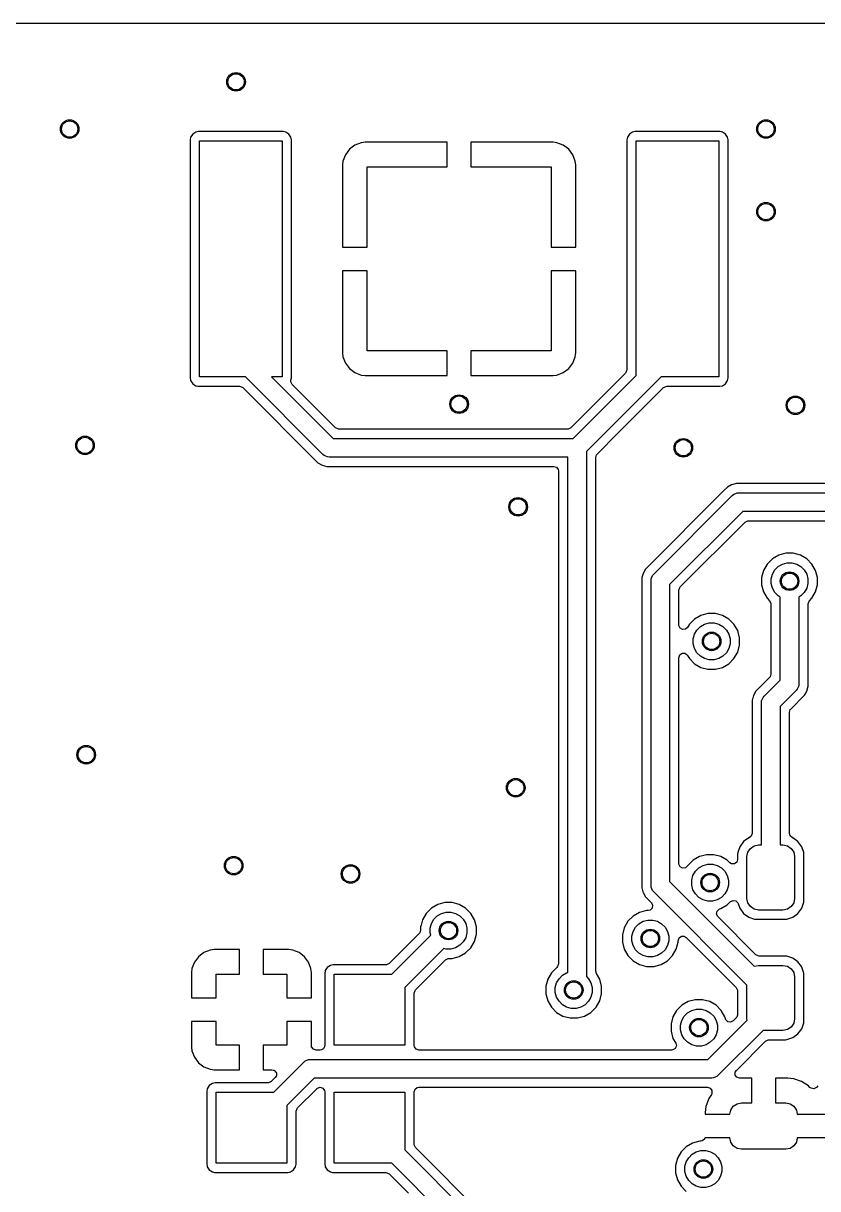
# Model space of a CAD drawing. Extents: x 3.9 to 7.48, y -4.89 to -2.91.
# Drawn here: x 5.249 to 5.923, y -3.895 to -2.908 of the extents above; entities that cross this region are included whole.
import ezdxf

# ---------------------------------------------------------------- set-up
doc = ezdxf.new("R2010")
doc.units = 0
doc.header["$MEASUREMENT"] = 0
doc.layers.add('BLACK', color=7, linetype='CONTINUOUS')

msp = doc.modelspace()

# ---------------------------------------------------------------- linework, layer by layer
at = {"layer": 'BLACK', "linetype": 'CONTINUOUS'}
for p, q in [((3.90299, -2.90793), (7.47436, -2.90793)), ((5.39552, -3.00008), (5.39291, -3.00183)), ((5.39782, -2.99962), (5.39552, -3.00008)), ((5.39552, -3.00008), (5.39552, -3.00008)), ((5.46945, -2.99962), (5.39782, -2.99962)), ((5.39782, -2.99962), (5.39782, -2.99962)), ((5.39782, -2.99962), (5.39782, -2.99962)), ((5.47175, -3.00008), (5.46945, -2.99962)), ((5.46945, -2.99962), (5.46945, -2.99962)), ((5.47437, -3.00183), (5.47175, -3.00008)), ((5.47175, -3.00008), (5.47175, -3.00008)), ((5.47175, -3.00008), (5.47175, -3.00008)), ((5.47175, -3.00008), (5.47175, -3.00008)), ((5.76559, -3.00008), (5.76298, -3.00183)), ((5.7656, -3.00008), (5.76559, -3.00008)), ((5.7679, -2.99962), (5.7656, -3.00008)), ((5.83953, -2.99962), (5.7679, -2.99962)), ((5.7679, -2.99962), (5.7679, -2.99962)), ((5.7679, -2.99962), (5.7679, -2.99962)), ((5.84183, -3.00008), (5.83953, -2.99962)), ((5.83953, -2.99962), (5.83953, -2.99962)), ((5.84444, -3.00183), (5.84183, -3.00008)), ((5.84183, -3.00008), (5.84183, -3.00008)), ((5.84183, -3.00008), (5.84183, -3.00008)), ((5.84183, -3.00008), (5.84183, -3.00008)), ((5.39116, -3.00444), (5.3907, -3.00674)), ((5.3907, -3.00674), (5.3907, -3.00674)), ((5.3907, -3.00674), (5.3907, -3.20829)), ((5.3929, -3.00183), (5.39116, -3.00444)), ((5.39116, -3.00444), (5.39116, -3.00444)), ((5.39291, -3.00183), (5.3929, -3.00183)), ((5.3986, -3.20752), (5.3986, -3.00752)), ((5.3986, -3.00752), (5.46867, -3.00752)), ((5.46867, -3.00752), (5.46867, -3.20752)), ((5.47611, -3.00444), (5.47437, -3.00183)), ((5.47437, -3.00183), (5.47437, -3.00183)), ((5.47657, -3.00674), (5.47611, -3.00444)), ((5.47657, -3.02793), (5.47657, -3.00674)), ((5.53574, -3.0091), (5.5304, -3.0112)), ((5.53909, -3.0087), (5.53574, -3.0091)), ((5.60867, -3.0087), (5.53909, -3.0087)), ((5.60867, -3.02956), (5.60867, -3.0087)), ((5.60867, -3.0087), (5.60867, -3.0087)), ((5.69826, -3.0087), (5.62867, -3.0087)), ((5.62867, -3.0087), (5.62867, -3.0087)), ((5.62867, -3.0087), (5.62867, -3.02956)), ((5.70161, -3.0091), (5.69826, -3.0087)), ((5.70695, -3.0112), (5.70161, -3.0091)), ((5.76124, -3.00444), (5.76078, -3.00674)), ((5.76078, -3.00674), (5.76078, -3.00674)), ((5.76078, -3.00674), (5.76078, -3.2015)), ((5.76298, -3.00183), (5.76124, -3.00444)), ((5.76124, -3.00444), (5.76124, -3.00444)), ((5.76298, -3.00183), (5.76298, -3.00183)), ((5.76867, -3.20638), (5.76867, -3.00752)), ((5.76867, -3.00752), (5.83875, -3.00752)), ((5.83875, -3.00752), (5.83875, -3.20752)), ((5.84619, -3.00444), (5.84444, -3.00183)), ((5.84444, -3.00183), (5.84444, -3.00183)), ((5.84665, -3.00674), (5.84619, -3.00444)), ((5.84665, -3.0255), (5.84665, -3.00674)), ((5.52236, -3.01924), (5.52026, -3.02458)), ((5.52583, -3.01467), (5.52236, -3.01924)), ((5.5304, -3.0112), (5.52583, -3.01467)), ((5.52583, -3.01467), (5.52583, -3.01467)), ((5.71152, -3.01467), (5.70695, -3.0112)), ((5.71499, -3.01924), (5.71152, -3.01467)), ((5.71152, -3.01467), (5.71152, -3.01467)), ((5.71709, -3.02458), (5.71499, -3.01924)), ((5.47657, -3.11752), (5.47657, -3.02793)), ((5.52026, -3.02458), (5.51986, -3.02793)), ((5.51986, -3.02793), (5.51986, -3.09752)), ((5.54072, -3.09752), (5.54072, -3.02956)), ((5.54072, -3.02956), (5.60867, -3.02956)), ((5.62867, -3.02956), (5.69663, -3.02956)), ((5.69663, -3.02956), (5.69663, -3.09752)), ((5.71749, -3.02793), (5.71709, -3.02458)), ((5.71749, -3.09752), (5.71749, -3.02793)), ((5.71749, -3.02793), (5.71749, -3.02793)), ((5.84665, -3.06583), (5.84665, -3.0255)), ((5.84665, -3.19411), (5.84665, -3.06583)), ((5.51986, -3.09752), (5.51986, -3.09752)), ((5.51986, -3.09752), (5.54072, -3.09752)), ((5.69663, -3.09752), (5.71749, -3.09752)), ((5.71749, -3.09752), (5.71749, -3.09752)), ((5.47657, -3.20829), (5.47657, -3.11752)), ((5.54072, -3.11752), (5.51986, -3.11752)), ((5.51986, -3.11752), (5.51986, -3.11752)), ((5.51986, -3.11752), (5.51986, -3.1871)), ((5.54072, -3.18547), (5.54072, -3.11752)), ((5.71749, -3.11752), (5.69663, -3.11752)), ((5.69663, -3.11752), (5.69663, -3.18547)), ((5.71749, -3.1871), (5.71749, -3.11752)), ((5.71749, -3.11752), (5.71749, -3.11752)), ((5.51986, -3.1871), (5.52026, -3.19046)), ((5.60867, -3.18547), (5.54072, -3.18547)), ((5.60867, -3.20634), (5.60867, -3.18547)), ((5.69663, -3.18547), (5.62867, -3.18547)), ((5.62867, -3.18547), (5.62867, -3.20634)), ((5.71709, -3.19046), (5.71749, -3.1871)), ((5.71749, -3.1871), (5.71749, -3.1871)), ((5.52026, -3.19046), (5.52236, -3.19579)), ((5.52236, -3.19579), (5.52583, -3.20036)), ((5.71152, -3.20036), (5.71499, -3.19579)), ((5.71499, -3.19579), (5.71709, -3.19046)), ((5.84665, -3.20829), (5.84665, -3.19411)), ((5.3907, -3.20829), (5.3907, -3.20829)), ((5.3907, -3.20829), (5.39116, -3.2106)), ((5.43754, -3.20752), (5.3986, -3.20752)), ((5.50311, -3.27308), (5.43754, -3.20752)), ((5.46867, -3.20752), (5.45981, -3.20752)), ((5.45981, -3.20752), (5.51194, -3.25964)), ((5.47618, -3.21027), (5.47657, -3.20829)), ((5.52583, -3.20036), (5.52583, -3.20036)), ((5.52583, -3.20036), (5.5304, -3.20383)), ((5.5304, -3.20383), (5.53574, -3.20593)), ((5.53574, -3.20593), (5.53909, -3.20634)), ((5.53909, -3.20634), (5.53909, -3.20634)), ((5.53909, -3.20634), (5.60867, -3.20634)), ((5.60867, -3.20634), (5.60867, -3.20634)), ((5.62867, -3.20634), (5.62867, -3.20634)), ((5.62867, -3.20634), (5.69826, -3.20634)), ((5.69826, -3.20634), (5.70161, -3.20593)), ((5.69826, -3.20634), (5.69826, -3.20634)), ((5.70161, -3.20593), (5.70695, -3.20383)), ((5.70695, -3.20383), (5.71152, -3.20036)), ((5.71152, -3.20036), (5.71152, -3.20036)), ((5.75964, -3.20425), (5.71329, -3.25061)), ((5.71541, -3.25964), (5.76867, -3.20638)), ((5.78981, -3.20752), (5.72655, -3.27078)), ((5.76004, -3.20379), (5.75964, -3.20425)), ((5.76078, -3.2015), (5.76004, -3.20379)), ((5.83875, -3.20752), (5.78981, -3.20752)), ((5.84619, -3.2106), (5.84665, -3.20829)), ((5.39116, -3.2106), (5.39116, -3.2106)), ((5.39116, -3.2106), (5.3929, -3.21321)), ((5.3929, -3.21321), (5.39291, -3.21321)), ((5.39291, -3.21321), (5.39552, -3.21495)), ((5.39552, -3.21495), (5.39727, -3.2153)), ((5.39727, -3.2153), (5.39782, -3.21541)), ((5.39782, -3.21541), (5.39782, -3.21541)), ((5.39782, -3.21541), (5.39782, -3.21541)), ((5.39782, -3.21541), (5.43266, -3.21541)), ((5.43266, -3.21541), (5.43495, -3.21615)), ((5.43495, -3.21615), (5.43541, -3.21655)), ((5.43541, -3.21655), (5.49899, -3.28013)), ((5.47615, -3.21164), (5.47618, -3.21027)), ((5.47724, -3.21379), (5.47615, -3.21164)), ((5.51406, -3.25061), (5.47724, -3.21379)), ((5.75353, -3.25496), (5.79194, -3.21655)), ((5.79194, -3.21655), (5.79408, -3.21546)), ((5.79408, -3.21546), (5.79469, -3.21541)), ((5.79469, -3.21541), (5.83953, -3.21541)), ((5.83953, -3.21541), (5.84183, -3.21495)), ((5.83953, -3.21541), (5.83953, -3.21541)), ((5.84183, -3.21495), (5.84444, -3.21321)), ((5.84444, -3.21321), (5.84619, -3.2106)), ((5.51453, -3.251), (5.51406, -3.25061)), ((5.51682, -3.25175), (5.51453, -3.251)), ((5.71053, -3.25175), (5.51682, -3.25175)), ((5.71114, -3.2517), (5.71053, -3.25175)), ((5.71329, -3.25061), (5.71114, -3.2517)), ((5.73558, -3.27291), (5.75353, -3.25496)), ((5.51194, -3.25964), (5.61867, -3.25964)), ((5.61867, -3.25964), (5.71541, -3.25964)), ((5.5043, -3.27406), (5.50311, -3.27308)), ((5.50714, -3.27524), (5.5043, -3.27406)), ((5.50867, -3.27539), (5.50714, -3.27524)), ((5.61867, -3.27539), (5.50867, -3.27539)), ((5.7108, -3.27539), (5.61867, -3.27539)), ((5.7108, -3.71202), (5.7108, -3.27539)), ((5.72655, -3.27078), (5.72655, -3.71551)), ((5.73444, -3.27566), (5.73519, -3.27337)), ((5.73444, -3.7108), (5.73444, -3.27566)), ((5.73519, -3.27337), (5.73558, -3.27291)), ((5.49899, -3.28013), (5.49899, -3.28013)), ((5.49899, -3.28013), (5.49899, -3.28013)), ((5.49899, -3.28013), (5.49899, -3.28013)), ((5.49899, -3.28013), (5.50259, -3.28221)), ((5.50259, -3.28221), (5.50259, -3.28221)), ((5.50259, -3.28221), (5.50259, -3.28221)), ((5.50259, -3.28221), (5.50259, -3.28221)), ((5.50259, -3.28221), (5.5066, -3.28328)), ((5.5066, -3.28328), (5.51075, -3.28328)), ((5.51075, -3.28328), (5.6166, -3.28328)), ((5.6166, -3.28328), (5.69901, -3.28328)), ((5.69901, -3.28328), (5.7013, -3.28403)), ((5.7013, -3.28403), (5.70272, -3.28598)), ((5.70272, -3.28598), (5.70291, -3.28718)), ((5.70291, -3.28718), (5.70291, -3.70476)), ((5.84306, -3.30384), (5.77656, -3.37033)), ((5.84599, -3.3009), (5.84306, -3.30384)), ((5.84306, -3.30384), (5.84306, -3.30384)), ((5.84959, -3.29882), (5.84599, -3.3009)), ((5.8536, -3.29775), (5.84959, -3.29882)), ((5.84959, -3.29882), (5.84959, -3.29882)), ((5.85011, -3.30795), (5.8513, -3.30697)), ((5.8513, -3.30697), (5.85414, -3.30579)), ((5.85775, -3.29775), (5.8536, -3.29775)), ((5.8536, -3.29775), (5.8536, -3.29775)), ((5.85414, -3.30579), (5.85567, -3.30564)), ((5.85567, -3.30564), (5.95719, -3.30564)), ((5.85799, -3.29775), (5.85775, -3.29775)), ((5.95139, -3.29775), (5.85799, -3.29775)), ((5.85799, -3.29775), (5.85799, -3.29775)), ((5.78361, -3.37445), (5.85011, -3.30795)), ((5.85894, -3.32139), (5.79705, -3.38327)), ((5.95719, -3.32139), (5.85894, -3.32139)), ((5.80609, -3.3854), (5.86106, -3.33043)), ((5.86106, -3.33043), (5.86321, -3.32933)), ((5.86321, -3.32933), (5.86382, -3.32928)), ((5.86382, -3.32928), (5.95139, -3.32928)), ((5.87976, -3.366), (5.87664, -3.37139)), ((5.88416, -3.3616), (5.87976, -3.366)), ((5.88955, -3.35849), (5.88416, -3.3616)), ((5.88909, -3.36802), (5.89265, -3.36597)), ((5.89556, -3.35688), (5.88955, -3.35849)), ((5.89265, -3.36597), (5.89662, -3.3649)), ((5.90179, -3.35688), (5.89556, -3.35688)), ((5.89662, -3.3649), (5.90073, -3.3649)), ((5.90073, -3.3649), (5.9047, -3.36597)), ((5.9078, -3.35849), (5.90179, -3.35688)), ((5.9047, -3.36597), (5.90826, -3.36802)), ((5.91319, -3.3616), (5.9078, -3.35849)), ((5.91759, -3.366), (5.91319, -3.3616)), ((5.92071, -3.37139), (5.91759, -3.366)), ((5.77422, -3.3749), (5.77355, -3.3774)), ((5.77449, -3.37393), (5.77422, -3.3749)), ((5.77422, -3.3749), (5.77422, -3.3749)), ((5.77656, -3.37033), (5.77449, -3.37393)), ((5.77449, -3.37393), (5.77449, -3.37393)), ((5.78146, -3.37848), (5.78263, -3.37564)), ((5.78263, -3.37564), (5.78361, -3.37445)), ((5.87664, -3.37139), (5.87503, -3.3774)), ((5.88306, -3.37846), (5.88413, -3.37449)), ((5.88413, -3.37449), (5.88618, -3.37093)), ((5.88618, -3.37093), (5.88909, -3.36802)), ((5.90826, -3.36802), (5.91117, -3.37093)), ((5.91117, -3.37093), (5.91322, -3.37449)), ((5.91322, -3.37449), (5.91429, -3.37846)), ((5.92232, -3.3774), (5.92071, -3.37139)), ((5.77355, -3.3774), (5.77341, -3.37794)), ((5.77341, -3.37794), (5.77341, -3.63613)), ((5.7813, -3.38001), (5.78146, -3.37848)), ((5.7813, -3.6382), (5.7813, -3.38001)), ((5.79705, -3.38327), (5.79705, -3.63494)), ((5.80495, -3.38816), (5.80569, -3.38587)), ((5.80569, -3.38587), (5.80609, -3.3854)), ((5.87503, -3.3774), (5.87503, -3.38363)), ((5.87503, -3.38363), (5.87664, -3.38964)), ((5.88306, -3.38257), (5.88306, -3.37846)), ((5.88413, -3.38654), (5.88306, -3.38257)), ((5.91429, -3.38257), (5.91322, -3.38654)), ((5.91429, -3.37846), (5.91429, -3.38257)), ((5.92071, -3.38964), (5.92232, -3.38363)), ((5.92232, -3.38363), (5.92232, -3.3774)), ((5.80495, -3.41771), (5.80495, -3.38816)), ((5.87664, -3.38964), (5.87976, -3.39503)), ((5.87976, -3.39503), (5.88177, -3.39704)), ((5.88618, -3.3901), (5.88413, -3.38654)), ((5.88909, -3.39301), (5.88618, -3.3901)), ((5.8908, -3.394), (5.88909, -3.39301)), ((5.8908, -3.46426), (5.8908, -3.394)), ((5.90826, -3.39301), (5.90655, -3.394)), ((5.90655, -3.394), (5.90655, -3.46752)), ((5.91117, -3.3901), (5.90826, -3.39301)), ((5.91322, -3.38654), (5.91117, -3.3901)), ((5.91558, -3.39704), (5.91759, -3.39503)), ((5.91759, -3.39503), (5.92071, -3.38964)), ((5.88177, -3.39704), (5.88286, -3.39919)), ((5.88286, -3.39919), (5.88291, -3.3998)), ((5.88291, -3.3998), (5.88291, -3.45937)), ((5.91444, -3.3998), (5.91519, -3.39751)), ((5.91444, -3.46959), (5.91444, -3.3998)), ((5.91519, -3.39751), (5.91558, -3.39704)), ((5.81816, -3.4126), (5.81376, -3.417)), ((5.82355, -3.40949), (5.81816, -3.4126)), ((5.82956, -3.40788), (5.82355, -3.40949)), ((5.83579, -3.40788), (5.82956, -3.40788)), ((5.8418, -3.40949), (5.83579, -3.40788)), ((5.84719, -3.4126), (5.8418, -3.40949)), ((5.85159, -3.417), (5.84719, -3.4126)), ((5.80497, -3.41812), (5.80495, -3.41771)), ((5.80595, -3.42032), (5.80497, -3.41812)), ((5.80803, -3.42153), (5.80595, -3.42032)), ((5.81043, -3.42127), (5.80803, -3.42153)), ((5.81222, -3.41966), (5.81043, -3.42127)), ((5.81376, -3.417), (5.81222, -3.41966)), ((5.81706, -3.42946), (5.81813, -3.42549)), ((5.81813, -3.42549), (5.82018, -3.42193)), ((5.82018, -3.42193), (5.82309, -3.41902)), ((5.82309, -3.41902), (5.82665, -3.41697)), ((5.82665, -3.41697), (5.83062, -3.4159)), ((5.83062, -3.4159), (5.83473, -3.4159)), ((5.83473, -3.4159), (5.8387, -3.41697)), ((5.8387, -3.41697), (5.84226, -3.41902)), ((5.84226, -3.41902), (5.84517, -3.42193)), ((5.84517, -3.42193), (5.84722, -3.42549)), ((5.84722, -3.42549), (5.84829, -3.42946)), ((5.85471, -3.42239), (5.85159, -3.417)), ((5.85632, -3.4284), (5.85471, -3.42239)), ((5.81706, -3.43357), (5.81706, -3.42946)), ((5.81813, -3.43754), (5.81706, -3.43357)), ((5.84829, -3.43357), (5.84722, -3.43754)), ((5.84829, -3.42946), (5.84829, -3.43357)), ((5.85471, -3.44064), (5.85632, -3.43463)), ((5.85632, -3.43463), (5.85632, -3.4284)), ((5.80495, -3.44532), (5.80569, -3.44303)), ((5.80495, -3.61981), (5.80495, -3.44532)), ((5.80569, -3.44303), (5.80764, -3.44161)), ((5.80764, -3.44161), (5.81005, -3.44161)), ((5.81005, -3.44161), (5.812, -3.44303)), ((5.812, -3.44303), (5.81222, -3.44337)), ((5.81222, -3.44337), (5.81376, -3.44603)), ((5.82018, -3.4411), (5.81813, -3.43754)), ((5.82309, -3.44401), (5.82018, -3.4411)), ((5.82665, -3.44607), (5.82309, -3.44401)), ((5.84226, -3.44401), (5.8387, -3.44607)), ((5.84517, -3.4411), (5.84226, -3.44401)), ((5.84722, -3.43754), (5.84517, -3.4411)), ((5.85159, -3.44603), (5.85471, -3.44064)), ((5.81376, -3.44603), (5.81816, -3.45043)), ((5.81816, -3.45043), (5.82355, -3.45355)), ((5.82355, -3.45355), (5.82956, -3.45516)), ((5.83062, -3.44713), (5.82665, -3.44607)), ((5.82956, -3.45516), (5.82956, -3.45516)), ((5.82956, -3.45516), (5.83579, -3.45516)), ((5.83473, -3.44713), (5.83062, -3.44713)), ((5.8387, -3.44607), (5.83473, -3.44713)), ((5.83579, -3.45516), (5.8418, -3.45355)), ((5.83579, -3.45516), (5.83579, -3.45516)), ((5.8418, -3.45355), (5.84719, -3.45043)), ((5.84719, -3.45043), (5.85159, -3.44603)), ((5.88177, -3.46213), (5.87013, -3.47376)), ((5.87718, -3.47787), (5.8908, -3.46426)), ((5.88216, -3.46166), (5.88177, -3.46213)), ((5.88291, -3.45937), (5.88216, -3.46166)), ((5.87013, -3.47376), (5.86806, -3.47736)), ((5.87013, -3.47376), (5.87013, -3.47376)), ((5.90424, -3.47308), (5.89062, -3.4867)), ((5.90522, -3.47189), (5.90424, -3.47308)), ((5.9064, -3.46905), (5.90522, -3.47189)), ((5.90655, -3.46752), (5.9064, -3.46905)), ((5.91183, -3.47626), (5.91337, -3.4736)), ((5.91337, -3.4736), (5.91444, -3.46959)), ((5.86731, -3.48013), (5.86698, -3.48137)), ((5.86698, -3.48137), (5.86698, -3.59415)), ((5.86747, -3.47954), (5.86731, -3.48013)), ((5.86806, -3.47736), (5.86747, -3.47954)), ((5.86806, -3.47736), (5.86806, -3.47736)), ((5.86806, -3.47736), (5.86806, -3.47736)), ((5.87488, -3.48344), (5.87503, -3.48191)), ((5.87488, -3.60396), (5.87488, -3.48344)), ((5.87503, -3.48191), (5.8762, -3.47907)), ((5.8762, -3.47907), (5.87718, -3.47787)), ((5.89966, -3.48883), (5.91129, -3.4772)), ((5.91129, -3.4772), (5.91183, -3.47626)), ((5.89062, -3.4867), (5.89062, -3.60396)), ((5.89852, -3.49159), (5.89926, -3.4893)), ((5.89852, -3.59415), (5.89852, -3.49159)), ((5.89926, -3.4893), (5.89966, -3.48883)), ((5.85973, -3.60112), (5.85656, -3.60542)), ((5.86403, -3.59794), (5.85973, -3.60112)), ((5.85973, -3.60112), (5.85973, -3.60112)), ((5.86437, -3.59782), (5.86403, -3.59794)), ((5.86403, -3.59794), (5.86403, -3.59794)), ((5.86624, -3.59644), (5.86437, -3.59782)), ((5.86698, -3.59415), (5.86624, -3.59644)), ((5.89921, -3.59636), (5.89852, -3.59415)), ((5.90113, -3.59782), (5.89921, -3.59636)), ((5.90147, -3.59794), (5.90113, -3.59782)), ((5.90577, -3.60112), (5.90147, -3.59794)), ((5.90147, -3.59794), (5.90147, -3.59794)), ((5.90825, -3.60449), (5.90577, -3.60112)), ((5.90577, -3.60112), (5.90577, -3.60112)), ((5.90577, -3.60112), (5.90577, -3.60112)), ((5.90577, -3.60112), (5.90577, -3.60112)), ((5.90577, -3.60112), (5.90577, -3.60112)), ((5.82827, -3.61222), (5.82273, -3.6137)), ((5.83449, -3.61222), (5.82827, -3.61222)), ((5.8405, -3.61383), (5.83449, -3.61222)), ((5.85479, -3.61047), (5.85468, -3.61166)), ((5.85468, -3.61166), (5.85468, -3.61632)), ((5.85656, -3.60542), (5.85479, -3.61047)), ((5.85479, -3.61047), (5.85479, -3.61047)), ((5.86257, -3.6138), (5.86332, -3.61003)), ((5.86332, -3.61003), (5.86546, -3.60684)), ((5.86546, -3.60684), (5.86865, -3.60471)), ((5.86865, -3.60471), (5.87242, -3.60396)), ((5.87242, -3.60396), (5.87488, -3.60396)), ((5.89062, -3.60396), (5.89308, -3.60396)), ((5.89308, -3.60396), (5.89685, -3.60471)), ((5.89685, -3.60471), (5.90004, -3.60684)), ((5.90004, -3.60684), (5.90218, -3.61003)), ((5.90218, -3.61003), (5.90293, -3.6138)), ((5.90894, -3.60542), (5.90825, -3.60449)), ((5.91071, -3.61047), (5.90894, -3.60542)), ((5.91082, -3.61166), (5.91071, -3.61047)), ((5.91071, -3.61047), (5.91071, -3.61047)), ((5.91082, -3.65137), (5.91082, -3.61166)), ((5.91082, -3.61166), (5.91082, -3.61166)), ((5.80497, -3.62022), (5.80495, -3.61981)), ((5.80595, -3.62242), (5.80497, -3.62022)), ((5.80803, -3.62363), (5.80595, -3.62242)), ((5.81222, -3.62176), (5.81043, -3.62337)), ((5.81246, -3.62134), (5.81222, -3.62176)), ((5.81686, -3.61694), (5.81246, -3.62134)), ((5.82225, -3.61383), (5.81686, -3.61694)), ((5.82179, -3.62337), (5.82535, -3.62131)), ((5.82273, -3.6137), (5.82225, -3.61383)), ((5.82535, -3.62131), (5.82932, -3.62025)), ((5.82932, -3.62025), (5.83343, -3.62025)), ((5.83343, -3.62025), (5.83741, -3.62131)), ((5.83741, -3.62131), (5.84097, -3.62337)), ((5.8459, -3.61694), (5.8405, -3.61383)), ((5.84803, -3.61907), (5.8459, -3.61694)), ((5.84958, -3.62002), (5.84803, -3.61907)), ((5.85199, -3.62002), (5.84958, -3.62002)), ((5.85393, -3.61861), (5.85199, -3.62002)), ((5.85468, -3.61632), (5.85393, -3.61861)), ((5.86257, -3.64923), (5.86257, -3.6138)), ((5.90293, -3.6138), (5.90293, -3.64923)), ((5.81043, -3.62337), (5.80803, -3.62363)), ((5.81577, -3.63381), (5.81683, -3.62983)), ((5.81683, -3.62983), (5.81889, -3.62627)), ((5.81889, -3.62627), (5.82179, -3.62337)), ((5.84097, -3.62337), (5.84387, -3.62627)), ((5.84387, -3.62627), (5.84593, -3.62983)), ((5.84593, -3.62983), (5.84699, -3.63381)), ((5.77341, -3.63613), (5.77341, -3.64028)), ((5.77341, -3.64028), (5.77436, -3.64382)), ((5.78146, -3.63974), (5.7813, -3.6382)), ((5.78263, -3.64258), (5.78146, -3.63974)), ((5.78361, -3.64377), (5.78263, -3.64258)), ((5.79705, -3.63494), (5.86879, -3.70668)), ((5.81577, -3.63792), (5.81577, -3.63381)), ((5.81683, -3.64189), (5.81577, -3.63792)), ((5.81889, -3.64545), (5.81683, -3.64189)), ((5.84593, -3.64189), (5.84387, -3.64545)), ((5.84699, -3.63792), (5.84593, -3.64189)), ((5.84699, -3.63381), (5.84699, -3.63792)), ((5.77436, -3.64382), (5.77449, -3.64429)), ((5.77449, -3.64429), (5.77656, -3.64788)), ((5.77656, -3.64788), (5.77656, -3.64788)), ((5.77656, -3.64788), (5.77656, -3.64788)), ((5.77656, -3.64788), (5.78157, -3.65289)), ((5.86257, -3.72273), (5.78361, -3.64377)), ((5.82179, -3.64835), (5.81889, -3.64545)), ((5.82535, -3.65041), (5.82179, -3.64835)), ((5.82932, -3.65147), (5.82535, -3.65041)), ((5.83343, -3.65147), (5.82932, -3.65147)), ((5.83741, -3.65041), (5.83343, -3.65147)), ((5.84097, -3.64835), (5.83741, -3.65041)), ((5.84387, -3.64545), (5.84097, -3.64835)), ((5.8459, -3.65478), (5.84867, -3.652)), ((5.84867, -3.652), (5.85082, -3.65091)), ((5.85082, -3.65091), (5.8532, -3.65129)), ((5.8532, -3.65129), (5.8549, -3.65299)), ((5.86332, -3.653), (5.86257, -3.64923)), ((5.90293, -3.64923), (5.90218, -3.653)), ((5.90894, -3.65761), (5.91071, -3.65257)), ((5.91071, -3.65257), (5.91082, -3.65137)), ((5.91082, -3.65137), (5.91082, -3.65137)), ((5.59078, -3.66198), (5.58767, -3.66737)), ((5.59518, -3.65758), (5.59078, -3.66198)), ((5.60057, -3.65446), (5.59518, -3.65758)), ((5.60011, -3.664), (5.60367, -3.66194)), ((5.60659, -3.65285), (5.60057, -3.65446)), ((5.60367, -3.66194), (5.60764, -3.66088)), ((5.61281, -3.65285), (5.60659, -3.65285)), ((5.60764, -3.66088), (5.61175, -3.66088)), ((5.61175, -3.66088), (5.61572, -3.66194)), ((5.61882, -3.65446), (5.61281, -3.65285)), ((5.61572, -3.66194), (5.61929, -3.664)), ((5.62421, -3.65758), (5.61882, -3.65446)), ((5.62862, -3.66198), (5.62421, -3.65758)), ((5.63173, -3.66737), (5.62862, -3.66198)), ((5.77155, -3.66116), (5.76616, -3.66427)), ((5.77756, -3.65954), (5.77155, -3.66116)), ((5.77881, -3.65954), (5.77756, -3.65954)), ((5.78058, -3.65912), (5.77881, -3.65954)), ((5.78228, -3.65742), (5.78058, -3.65912)), ((5.78157, -3.65289), (5.78266, -3.65504)), ((5.78266, -3.65504), (5.78228, -3.65742)), ((5.83682, -3.66249), (5.8372, -3.66011)), ((5.83791, -3.66464), (5.83682, -3.66249)), ((5.8372, -3.66011), (5.8389, -3.65841)), ((5.8389, -3.65841), (5.83966, -3.65812)), ((5.83966, -3.65812), (5.8405, -3.65789)), ((5.8405, -3.65789), (5.8459, -3.65478)), ((5.8549, -3.65299), (5.85511, -3.65347)), ((5.85511, -3.65347), (5.85656, -3.65761)), ((5.85656, -3.65761), (5.85973, -3.66192)), ((5.85973, -3.66192), (5.85973, -3.66192)), ((5.85973, -3.66192), (5.85973, -3.66192)), ((5.85973, -3.66192), (5.85973, -3.66192)), ((5.85973, -3.66192), (5.85973, -3.66192)), ((5.85973, -3.66192), (5.86403, -3.66509)), ((5.86546, -3.65619), (5.86332, -3.653)), ((5.86865, -3.65833), (5.86546, -3.65619)), ((5.87242, -3.65908), (5.86865, -3.65833)), ((5.89308, -3.65908), (5.87242, -3.65908)), ((5.89685, -3.65833), (5.89308, -3.65908)), ((5.90004, -3.65619), (5.89685, -3.65833)), ((5.90218, -3.653), (5.90004, -3.65619)), ((5.90147, -3.66509), (5.90577, -3.66192)), ((5.90577, -3.66192), (5.90894, -3.65761)), ((5.58647, -3.67185), (5.58606, -3.67338)), ((5.58767, -3.66737), (5.58647, -3.67185)), ((5.59409, -3.67444), (5.59515, -3.67047)), ((5.59515, -3.67047), (5.5972, -3.66691)), ((5.5972, -3.66691), (5.60011, -3.664)), ((5.61929, -3.664), (5.62219, -3.66691)), ((5.62219, -3.66691), (5.62425, -3.67047)), ((5.62425, -3.67047), (5.62531, -3.67444)), ((5.63334, -3.67338), (5.63173, -3.66737)), ((5.76176, -3.66867), (5.75864, -3.67406)), ((5.76616, -3.66427), (5.76176, -3.66867)), ((5.76818, -3.6736), (5.77109, -3.67069)), ((5.77109, -3.67069), (5.77465, -3.66864)), ((5.77465, -3.66864), (5.77862, -3.66757)), ((5.77862, -3.66757), (5.78273, -3.66757)), ((5.78273, -3.66757), (5.7867, -3.66864)), ((5.7867, -3.66864), (5.79026, -3.67069)), ((5.79026, -3.67069), (5.79317, -3.6736)), ((5.8702, -3.69692), (5.83791, -3.66464)), ((5.86403, -3.66509), (5.86403, -3.66509)), ((5.86403, -3.66509), (5.86403, -3.66509)), ((5.86403, -3.66509), (5.86908, -3.66686)), ((5.86908, -3.66686), (5.87028, -3.66697)), ((5.87028, -3.66697), (5.87028, -3.66697)), ((5.87028, -3.66697), (5.87028, -3.66697)), ((5.87028, -3.66697), (5.89522, -3.66697)), ((5.89522, -3.66697), (5.89642, -3.66686)), ((5.89522, -3.66697), (5.89522, -3.66697)), ((5.89642, -3.66686), (5.90147, -3.66509)), ((5.58492, -3.67898), (5.55941, -3.70448)), ((5.56154, -3.71352), (5.5946, -3.68046)), ((5.58531, -3.67851), (5.58492, -3.67898)), ((5.58606, -3.67622), (5.58531, -3.67851)), ((5.58606, -3.67338), (5.58606, -3.67622)), ((5.59409, -3.67855), (5.59409, -3.67444)), ((5.5946, -3.68046), (5.59409, -3.67855)), ((5.62531, -3.67855), (5.62425, -3.68252)), ((5.62531, -3.67444), (5.62531, -3.67855)), ((5.63173, -3.68562), (5.63334, -3.67961)), ((5.63334, -3.67961), (5.63334, -3.67338)), ((5.75864, -3.67406), (5.75703, -3.68007)), ((5.75703, -3.68007), (5.75703, -3.6863)), ((5.76506, -3.68113), (5.76613, -3.67716)), ((5.76506, -3.68524), (5.76506, -3.68113)), ((5.76613, -3.67716), (5.76818, -3.6736)), ((5.79317, -3.6736), (5.79522, -3.67716)), ((5.79522, -3.67716), (5.79629, -3.68113)), ((5.79629, -3.68113), (5.79629, -3.68524)), ((5.80506, -3.68276), (5.80701, -3.68134)), ((5.80701, -3.68134), (5.80942, -3.68134)), ((5.80942, -3.68134), (5.81097, -3.68229)), ((5.81097, -3.68229), (5.85354, -3.72486)), ((5.60573, -3.69159), (5.57267, -3.72465)), ((5.60764, -3.69211), (5.60573, -3.69159)), ((5.61175, -3.69211), (5.60764, -3.69211)), ((5.61572, -3.69104), (5.61175, -3.69211)), ((5.61929, -3.68899), (5.61572, -3.69104)), ((5.62219, -3.68608), (5.61929, -3.68899)), ((5.62425, -3.68252), (5.62219, -3.68608)), ((5.62421, -3.69541), (5.62862, -3.69101)), ((5.62862, -3.69101), (5.63173, -3.68562)), ((5.75703, -3.6863), (5.75864, -3.69231)), ((5.76613, -3.68921), (5.76506, -3.68524)), ((5.76818, -3.69277), (5.76613, -3.68921)), ((5.79522, -3.68921), (5.79317, -3.69277)), ((5.79629, -3.68524), (5.79522, -3.68921)), ((5.80271, -3.69231), (5.80432, -3.6863)), ((5.80432, -3.68505), (5.80506, -3.68276)), ((5.80432, -3.6863), (5.80432, -3.68505)), ((5.39778, -3.69862), (5.39432, -3.70319)), ((5.40235, -3.69516), (5.39778, -3.69862)), ((5.39778, -3.69862), (5.39778, -3.69862)), ((5.40769, -3.69305), (5.40235, -3.69516)), ((5.41104, -3.69265), (5.40769, -3.69305)), ((5.43267, -3.69265), (5.41104, -3.69265)), ((5.43267, -3.71352), (5.43267, -3.69265)), ((5.43267, -3.69265), (5.43267, -3.69265)), ((5.47431, -3.69265), (5.45267, -3.69265)), ((5.45267, -3.69265), (5.45267, -3.69265)), ((5.45267, -3.69265), (5.45267, -3.71352)), ((5.47766, -3.69305), (5.47431, -3.69265)), ((5.483, -3.69516), (5.47766, -3.69305)), ((5.48757, -3.69862), (5.483, -3.69516)), ((5.49103, -3.70319), (5.48757, -3.69862)), ((5.48757, -3.69862), (5.48757, -3.69862)), ((5.58171, -3.72678), (5.60721, -3.70128)), ((5.60721, -3.70128), (5.60936, -3.70018)), ((5.60936, -3.70018), (5.60997, -3.70013)), ((5.60997, -3.70013), (5.61281, -3.70013)), ((5.61281, -3.70013), (5.61882, -3.69852)), ((5.61281, -3.70013), (5.61281, -3.70013)), ((5.61882, -3.69852), (5.62421, -3.69541)), ((5.75864, -3.69231), (5.76176, -3.6977)), ((5.76176, -3.6977), (5.76616, -3.7021)), ((5.77109, -3.69568), (5.76818, -3.69277)), ((5.77465, -3.69774), (5.77109, -3.69568)), ((5.77862, -3.6988), (5.77465, -3.69774)), ((5.78273, -3.6988), (5.77862, -3.6988)), ((5.7867, -3.69774), (5.78273, -3.6988)), ((5.79026, -3.69568), (5.7867, -3.69774)), ((5.79317, -3.69277), (5.79026, -3.69568)), ((5.79519, -3.7021), (5.79959, -3.6977)), ((5.79959, -3.6977), (5.80271, -3.69231)), ((5.87066, -3.69732), (5.8702, -3.69692)), ((5.87295, -3.69806), (5.87066, -3.69732)), ((5.89522, -3.69806), (5.87295, -3.69806)), ((5.89642, -3.69818), (5.89522, -3.69806)), ((5.89522, -3.69806), (5.89522, -3.69806)), ((5.90147, -3.69994), (5.89642, -3.69818)), ((5.89642, -3.69818), (5.89642, -3.69818)), ((5.90577, -3.70312), (5.90147, -3.69994)), ((5.39221, -3.70853), (5.39181, -3.71188)), ((5.39181, -3.71188), (5.39181, -3.73352)), ((5.39432, -3.70319), (5.39221, -3.70853)), ((5.49314, -3.70853), (5.49103, -3.70319)), ((5.49354, -3.71188), (5.49314, -3.70853)), ((5.49354, -3.73352), (5.49354, -3.71188)), ((5.49354, -3.71188), (5.49354, -3.71188)), ((5.50524, -3.71044), (5.50478, -3.71274)), ((5.50698, -3.70783), (5.50524, -3.71044)), ((5.50524, -3.71044), (5.50524, -3.71044)), ((5.50959, -3.70608), (5.50698, -3.70783)), ((5.50698, -3.70783), (5.50698, -3.70783)), ((5.5096, -3.70608), (5.50959, -3.70608)), ((5.5119, -3.70562), (5.5096, -3.70608)), ((5.55666, -3.70562), (5.5119, -3.70562)), ((5.5119, -3.70562), (5.5119, -3.70562)), ((5.5119, -3.70562), (5.5119, -3.70562)), ((5.55726, -3.70558), (5.55666, -3.70562)), ((5.55941, -3.70448), (5.55726, -3.70558)), ((5.70129, -3.70793), (5.69688, -3.71233)), ((5.70138, -3.70786), (5.70129, -3.70793)), ((5.70129, -3.70793), (5.70129, -3.70793)), ((5.70216, -3.70705), (5.70138, -3.70786)), ((5.70291, -3.70476), (5.70216, -3.70705)), ((5.73496, -3.71275), (5.73444, -3.7108)), ((5.76616, -3.7021), (5.77155, -3.70522)), ((5.77155, -3.70522), (5.77756, -3.70683)), ((5.77756, -3.70683), (5.77756, -3.70683)), ((5.77756, -3.70683), (5.78379, -3.70683)), ((5.78379, -3.70683), (5.7898, -3.70522)), ((5.78379, -3.70683), (5.78379, -3.70683)), ((5.7898, -3.70522), (5.79519, -3.7021)), ((5.86879, -3.70668), (5.87242, -3.70596)), ((5.87242, -3.70596), (5.89308, -3.70596)), ((5.89308, -3.70596), (5.89685, -3.70671)), ((5.89685, -3.70671), (5.90004, -3.70884)), ((5.90004, -3.70884), (5.90218, -3.71203)), ((5.90867, -3.70705), (5.90577, -3.70312)), ((5.90577, -3.70312), (5.90577, -3.70312)), ((5.90577, -3.70312), (5.90577, -3.70312)), ((5.90577, -3.70312), (5.90577, -3.70312)), ((5.90577, -3.70312), (5.90577, -3.70312)), ((5.90894, -3.70742), (5.90867, -3.70705)), ((5.91071, -3.71247), (5.90894, -3.70742)), ((5.41267, -3.73352), (5.41267, -3.71352)), ((5.41267, -3.71352), (5.43267, -3.71352)), ((5.45267, -3.71352), (5.47267, -3.71352)), ((5.47267, -3.71352), (5.47267, -3.73352)), ((5.50478, -3.71274), (5.50478, -3.71274)), ((5.50478, -3.71274), (5.50478, -3.77385)), ((5.51267, -3.77352), (5.51267, -3.71352)), ((5.51267, -3.71352), (5.56154, -3.71352)), ((5.69377, -3.71772), (5.69216, -3.72373)), ((5.69688, -3.71233), (5.69377, -3.71772)), ((5.70019, -3.72479), (5.70125, -3.72082)), ((5.70125, -3.72082), (5.70331, -3.71726)), ((5.70331, -3.71726), (5.70622, -3.71435)), ((5.70622, -3.71435), (5.70978, -3.7123)), ((5.70978, -3.7123), (5.7108, -3.71202)), ((5.72655, -3.71551), (5.7283, -3.71726)), ((5.7283, -3.71726), (5.73035, -3.72082)), ((5.73035, -3.72082), (5.73142, -3.72479)), ((5.73783, -3.71772), (5.73496, -3.71275)), ((5.73944, -3.72373), (5.73783, -3.71772)), ((5.90218, -3.71203), (5.90293, -3.7158)), ((5.90293, -3.7158), (5.90293, -3.75123)), ((5.9108, -3.71349), (5.91071, -3.71247)), ((5.91082, -3.71366), (5.9108, -3.71349)), ((5.91082, -3.75337), (5.91082, -3.71366)), ((5.91082, -3.71366), (5.91082, -3.71366)), ((5.57267, -3.72465), (5.57267, -3.77352)), ((5.58057, -3.72954), (5.58131, -3.72725)), ((5.58057, -3.77385), (5.58057, -3.72954)), ((5.58131, -3.72725), (5.58171, -3.72678)), ((5.69216, -3.72373), (5.69216, -3.72996)), ((5.69216, -3.72996), (5.69377, -3.73597)), ((5.70019, -3.7289), (5.70019, -3.72479)), ((5.70125, -3.73287), (5.70019, -3.7289)), ((5.73142, -3.7289), (5.73035, -3.73287)), ((5.73142, -3.72479), (5.73142, -3.7289)), ((5.73783, -3.73597), (5.73944, -3.72996)), ((5.73944, -3.72996), (5.73944, -3.72373)), ((5.85354, -3.72486), (5.85463, -3.72701)), ((5.85463, -3.72701), (5.85468, -3.72762)), ((5.85468, -3.72762), (5.85468, -3.7476)), ((5.86257, -3.75123), (5.86257, -3.72273)), ((5.39181, -3.73352), (5.39181, -3.73352)), ((5.39181, -3.73352), (5.41267, -3.73352)), ((5.47267, -3.73352), (5.49354, -3.73352)), ((5.49354, -3.73352), (5.49354, -3.73352)), ((5.69377, -3.73597), (5.69688, -3.74136)), ((5.69688, -3.74136), (5.70129, -3.74577)), ((5.70331, -3.73643), (5.70125, -3.73287)), ((5.70622, -3.73934), (5.70331, -3.73643)), ((5.70978, -3.7414), (5.70622, -3.73934)), ((5.71375, -3.74246), (5.70978, -3.7414)), ((5.72183, -3.7414), (5.71786, -3.74246)), ((5.72539, -3.73934), (5.72183, -3.7414)), ((5.7283, -3.73643), (5.72539, -3.73934)), ((5.73035, -3.73287), (5.7283, -3.73643)), ((5.73032, -3.74577), (5.73472, -3.74136)), ((5.73472, -3.74136), (5.73783, -3.73597)), ((5.80737, -3.73975), (5.80297, -3.74415)), ((5.81276, -3.73664), (5.80737, -3.73975)), ((5.81877, -3.73503), (5.81276, -3.73664)), ((5.825, -3.73503), (5.81877, -3.73503)), ((5.83101, -3.73664), (5.825, -3.73503)), ((5.8364, -3.73975), (5.83101, -3.73664)), ((5.8408, -3.74415), (5.8364, -3.73975)), ((5.70129, -3.74577), (5.70668, -3.74888)), ((5.70668, -3.74888), (5.71269, -3.75049)), ((5.71269, -3.75049), (5.71269, -3.75049)), ((5.71269, -3.75049), (5.71891, -3.75049)), ((5.71786, -3.74246), (5.71375, -3.74246)), ((5.71891, -3.75049), (5.72493, -3.74888)), ((5.71891, -3.75049), (5.71891, -3.75049)), ((5.72493, -3.74888), (5.73032, -3.74577)), ((5.79985, -3.74954), (5.79824, -3.75555)), ((5.80297, -3.74415), (5.79985, -3.74954)), ((5.80733, -3.75264), (5.80939, -3.74908)), ((5.80939, -3.74908), (5.8123, -3.74617)), ((5.8123, -3.74617), (5.81586, -3.74412)), ((5.81586, -3.74412), (5.81983, -3.74305)), ((5.81983, -3.74305), (5.82394, -3.74305)), ((5.82394, -3.74305), (5.82791, -3.74412)), ((5.82791, -3.74412), (5.83147, -3.74617)), ((5.83147, -3.74617), (5.83438, -3.74908)), ((5.83438, -3.74908), (5.83643, -3.75264)), ((5.84391, -3.74954), (5.8408, -3.74415)), ((5.84437, -3.75125), (5.84391, -3.74954)), ((5.84466, -3.75201), (5.84437, -3.75125)), ((5.85354, -3.75036), (5.85089, -3.753)), ((5.85393, -3.74989), (5.85354, -3.75036)), ((5.85422, -3.74902), (5.85393, -3.74989)), ((5.85463, -3.74821), (5.85422, -3.74902)), ((5.85468, -3.7476), (5.85458, -3.7479)), ((5.85458, -3.7479), (5.85463, -3.74821)), ((5.86278, -3.75228), (5.86257, -3.75123)), ((5.90293, -3.75123), (5.90218, -3.755)), ((5.41267, -3.75352), (5.39181, -3.75352)), ((5.39181, -3.75352), (5.39181, -3.75352)), ((5.39181, -3.75352), (5.39181, -3.77515)), ((5.41267, -3.77352), (5.41267, -3.75352)), ((5.49354, -3.75352), (5.47267, -3.75352)), ((5.47267, -3.75352), (5.47267, -3.77352)), ((5.49354, -3.77385), (5.49354, -3.75352)), ((5.49354, -3.75352), (5.49354, -3.75352)), ((5.79824, -3.75555), (5.79824, -3.76178)), ((5.80627, -3.75661), (5.80733, -3.75264)), ((5.80627, -3.76072), (5.80627, -3.75661)), ((5.80733, -3.76469), (5.80627, -3.76072)), ((5.82941, -3.78564), (5.86278, -3.75228)), ((5.83643, -3.75264), (5.8375, -3.75661)), ((5.8375, -3.76072), (5.83643, -3.76469)), ((5.8375, -3.75661), (5.8375, -3.76072)), ((5.87625, -3.76108), (5.83824, -3.79908)), ((5.84637, -3.75372), (5.84466, -3.75201)), ((5.84875, -3.75409), (5.84637, -3.75372)), ((5.85089, -3.753), (5.84875, -3.75409)), ((5.89308, -3.76108), (5.87625, -3.76108)), ((5.89685, -3.76033), (5.89308, -3.76108)), ((5.90004, -3.75819), (5.89685, -3.76033)), ((5.90218, -3.755), (5.90004, -3.75819)), ((5.90577, -3.76392), (5.90894, -3.75961)), ((5.90894, -3.75961), (5.91071, -3.75457)), ((5.91071, -3.75457), (5.91082, -3.75337)), ((5.91082, -3.75337), (5.91082, -3.75337)), ((5.79824, -3.76178), (5.79985, -3.76779)), ((5.79985, -3.76779), (5.80223, -3.7719)), ((5.80939, -3.76825), (5.80733, -3.76469)), ((5.8123, -3.77116), (5.80939, -3.76825)), ((5.81586, -3.77322), (5.8123, -3.77116)), ((5.83147, -3.77116), (5.82791, -3.77322)), ((5.83438, -3.76825), (5.83147, -3.77116)), ((5.83643, -3.76469), (5.83438, -3.76825)), ((5.85358, -3.79491), (5.87838, -3.77011)), ((5.87838, -3.77011), (5.88053, -3.76902)), ((5.88053, -3.76902), (5.88114, -3.76897)), ((5.88114, -3.76897), (5.89522, -3.76897)), ((5.89522, -3.76897), (5.89642, -3.76886)), ((5.89522, -3.76897), (5.89522, -3.76897)), ((5.89642, -3.76886), (5.90147, -3.76709)), ((5.90147, -3.76709), (5.90577, -3.76392)), ((5.39181, -3.77515), (5.39221, -3.7785)), ((5.39221, -3.7785), (5.39432, -3.78384)), ((5.43267, -3.77352), (5.41267, -3.77352)), ((5.43267, -3.79438), (5.43267, -3.77352)), ((5.47267, -3.77352), (5.45267, -3.77352)), ((5.45267, -3.77352), (5.45267, -3.79438)), ((5.49373, -3.77506), (5.49354, -3.77385)), ((5.49515, -3.777), (5.49373, -3.77506)), ((5.49744, -3.77775), (5.49515, -3.777)), ((5.50088, -3.77775), (5.49744, -3.77775)), ((5.50209, -3.77756), (5.50088, -3.77775)), ((5.50259, -3.7772), (5.50209, -3.77756)), ((5.50317, -3.777), (5.50259, -3.7772)), ((5.50354, -3.77651), (5.50317, -3.777)), ((5.50404, -3.77614), (5.50354, -3.77651)), ((5.50423, -3.77556), (5.50404, -3.77614)), ((5.50459, -3.77506), (5.50423, -3.77556)), ((5.50478, -3.77385), (5.50459, -3.77444)), ((5.50459, -3.77444), (5.50459, -3.77506)), ((5.57267, -3.77352), (5.51267, -3.77352)), ((5.58076, -3.77506), (5.58057, -3.77385)), ((5.58218, -3.777), (5.58076, -3.77506)), ((5.58447, -3.77775), (5.58218, -3.777)), ((5.79885, -3.77775), (5.58447, -3.77775)), ((5.79966, -3.77766), (5.79885, -3.77775)), ((5.80175, -3.77646), (5.79966, -3.77766)), ((5.80273, -3.77426), (5.80175, -3.77646)), ((5.80223, -3.7719), (5.80273, -3.77426)), ((5.81983, -3.77428), (5.81586, -3.77322)), ((5.82394, -3.77428), (5.81983, -3.77428)), ((5.82791, -3.77322), (5.82394, -3.77428)), ((5.39432, -3.78384), (5.39778, -3.78841)), ((5.39778, -3.78841), (5.39778, -3.78841)), ((5.39778, -3.78841), (5.40235, -3.79188)), ((5.46154, -3.81352), (5.48711, -3.78795)), ((5.48711, -3.78795), (5.4883, -3.78697)), ((5.4883, -3.78697), (5.49114, -3.78579)), ((5.49114, -3.78579), (5.49267, -3.78564)), ((5.49267, -3.78564), (5.82941, -3.78564)), ((5.40235, -3.79188), (5.40769, -3.79398)), ((5.40769, -3.79398), (5.41104, -3.79438)), ((5.41104, -3.79438), (5.41104, -3.79438)), ((5.41104, -3.79438), (5.43267, -3.79438)), ((5.43267, -3.79438), (5.43267, -3.79438)), ((5.45267, -3.79438), (5.45267, -3.79438)), ((5.45267, -3.79438), (5.4601, -3.79438)), ((5.4601, -3.79438), (5.46097, -3.79466)), ((5.46097, -3.79466), (5.46187, -3.79481)), ((5.46187, -3.79481), (5.46209, -3.79503)), ((5.46209, -3.79503), (5.46239, -3.79513)), ((5.46239, -3.79513), (5.46293, -3.79587)), ((5.46381, -3.79949), (5.46286, -3.80104)), ((5.46293, -3.79587), (5.46357, -3.79651)), ((5.46357, -3.79651), (5.46362, -3.79682)), ((5.46362, -3.79682), (5.46381, -3.79708)), ((5.46381, -3.79708), (5.46381, -3.79799)), ((5.46381, -3.79799), (5.46395, -3.79889)), ((5.46395, -3.79889), (5.46381, -3.79917)), ((5.46381, -3.79917), (5.46381, -3.79949)), ((5.83705, -3.80006), (5.83421, -3.80124)), ((5.83824, -3.79908), (5.83705, -3.80006)), ((5.85263, -3.79646), (5.85358, -3.79491)), ((5.85263, -3.79887), (5.85263, -3.79646)), ((5.85405, -3.80082), (5.85263, -3.79887)), ((5.85634, -3.80156), (5.85405, -3.80082)), ((5.40524, -3.81044), (5.40478, -3.81274)), ((5.40698, -3.80783), (5.40524, -3.81044)), ((5.40524, -3.81044), (5.40524, -3.81044)), ((5.40959, -3.80608), (5.40698, -3.80783)), ((5.40698, -3.80783), (5.40698, -3.80783)), ((5.4119, -3.80562), (5.40959, -3.80608)), ((5.40959, -3.80608), (5.40959, -3.80608)), ((5.45666, -3.80562), (5.4119, -3.80562)), ((5.4119, -3.80562), (5.4119, -3.80562)), ((5.4119, -3.80562), (5.4119, -3.80562)), ((5.45726, -3.80558), (5.45666, -3.80562)), ((5.45941, -3.80448), (5.45726, -3.80558)), ((5.46286, -3.80104), (5.45941, -3.80448)), ((5.49594, -3.80139), (5.47267, -3.82465)), ((5.48171, -3.82678), (5.49806, -3.81043)), ((5.83267, -3.80139), (5.49594, -3.80139)), ((5.49806, -3.81043), (5.49834, -3.81028)), ((5.49834, -3.81028), (5.49853, -3.81003)), ((5.49853, -3.81003), (5.4994, -3.80975)), ((5.4994, -3.80975), (5.50021, -3.80933)), ((5.50021, -3.80933), (5.50082, -3.80928)), ((5.50082, -3.80928), (5.50088, -3.80928)), ((5.50088, -3.80928), (5.50317, -3.81003)), ((5.50317, -3.81003), (5.50459, -3.81198)), ((5.58131, -3.81089), (5.58326, -3.80948)), ((5.58326, -3.80948), (5.58447, -3.80928)), ((5.58447, -3.80928), (5.8291, -3.80928)), ((5.8291, -3.80928), (5.83139, -3.81003)), ((5.83139, -3.81003), (5.83281, -3.81198)), ((5.83421, -3.80124), (5.83267, -3.80139)), ((5.86667, -3.80156), (5.85634, -3.80156)), ((5.86667, -3.82243), (5.86667, -3.80156)), ((5.86667, -3.80156), (5.86667, -3.80156)), ((5.8971, -3.80156), (5.88667, -3.80156)), ((5.88667, -3.80156), (5.88667, -3.80156)), ((5.88667, -3.80156), (5.88667, -3.82243)), ((5.90225, -3.80214), (5.8971, -3.80156)), ((5.90878, -3.80443), (5.90225, -3.80214)), ((5.90225, -3.80214), (5.90225, -3.80214)), ((5.91464, -3.80811), (5.90878, -3.80443)), ((5.91592, -3.80939), (5.91464, -3.80811)), ((5.91691, -3.8101), (5.91592, -3.80939)), ((5.91928, -3.81048), (5.91691, -3.8101)), ((5.92143, -3.80939), (5.91928, -3.81048)), ((5.92271, -3.80811), (5.92143, -3.80939)), ((5.40478, -3.81274), (5.40478, -3.81274)), ((5.40478, -3.81274), (5.40478, -3.87429)), ((5.41267, -3.87352), (5.41267, -3.81352)), ((5.41267, -3.81352), (5.46154, -3.81352)), ((5.50459, -3.81198), (5.50478, -3.81318)), ((5.50478, -3.81318), (5.50478, -3.87429)), ((5.51267, -3.87352), (5.51267, -3.81352)), ((5.51267, -3.81352), (5.57267, -3.81352)), ((5.57267, -3.81352), (5.57267, -3.86238)), ((5.58057, -3.81318), (5.58131, -3.81089)), ((5.58057, -3.8575), (5.58057, -3.81318)), ((5.83013, -3.81886), (5.82785, -3.8254)), ((5.8324, -3.81526), (5.83013, -3.81886)), ((5.83281, -3.81439), (5.8324, -3.81526)), ((5.83281, -3.81198), (5.83281, -3.81439)), ((5.47267, -3.82465), (5.47267, -3.87352)), ((5.48057, -3.82954), (5.48131, -3.82725)), ((5.48057, -3.87429), (5.48057, -3.82954)), ((5.48131, -3.82725), (5.48171, -3.82678)), ((5.82785, -3.8254), (5.82727, -3.83055)), ((5.82785, -3.8254), (5.82785, -3.8254)), ((5.84816, -3.83212), (5.84888, -3.82851)), ((5.84888, -3.82851), (5.85101, -3.82531)), ((5.85101, -3.82531), (5.85421, -3.82318)), ((5.85421, -3.82318), (5.85797, -3.82243)), ((5.85797, -3.82243), (5.86667, -3.82243)), ((5.88667, -3.82243), (5.89538, -3.82243)), ((5.89538, -3.82243), (5.89914, -3.82318)), ((5.89914, -3.82318), (5.90234, -3.82531)), ((5.90234, -3.82531), (5.90447, -3.82851)), ((5.90447, -3.82851), (5.90519, -3.83212)), ((5.82727, -3.83055), (5.82727, -3.83212)), ((5.82727, -3.83212), (5.82727, -3.83212)), ((5.82727, -3.83212), (5.84816, -3.83212)), ((5.90519, -3.83212), (5.93216, -3.83212)), ((5.58062, -3.85811), (5.58057, -3.8575)), ((5.58171, -3.86025), (5.58062, -3.85811)), ((5.81116, -3.8596), (5.80676, -3.864)), ((5.81655, -3.85649), (5.81116, -3.8596)), ((5.82256, -3.85488), (5.81655, -3.85649)), ((5.82337, -3.85488), (5.82256, -3.85488)), ((5.82457, -3.85468), (5.82337, -3.85488)), ((5.82652, -3.85327), (5.82457, -3.85468)), ((5.82672, -3.85266), (5.82652, -3.85327)), ((5.82727, -3.85212), (5.82672, -3.85266)), ((5.84816, -3.85212), (5.82727, -3.85212)), ((5.84888, -3.85572), (5.84816, -3.85212)), ((5.85101, -3.85892), (5.84888, -3.85572)), ((5.85421, -3.86105), (5.85101, -3.85892)), ((5.90234, -3.85892), (5.89914, -3.86105)), ((5.90447, -3.85572), (5.90234, -3.85892)), ((5.90519, -3.85212), (5.90447, -3.85572)), ((5.93216, -3.85212), (5.90519, -3.85212)), ((5.57267, -3.86238), (5.72794, -4.01764)), ((5.73006, -4.00861), (5.58171, -3.86025)), ((5.80364, -3.86939), (5.80203, -3.8754)), ((5.80676, -3.864), (5.80364, -3.86939)), ((5.81113, -3.87249), (5.81318, -3.86893)), ((5.81318, -3.86893), (5.81609, -3.86602)), ((5.81609, -3.86602), (5.81965, -3.86397)), ((5.81965, -3.86397), (5.82362, -3.8629)), ((5.82362, -3.8629), (5.82773, -3.8629)), ((5.82773, -3.8629), (5.8317, -3.86397)), ((5.8317, -3.86397), (5.83526, -3.86602)), ((5.83526, -3.86602), (5.83817, -3.86893)), ((5.83817, -3.86893), (5.84022, -3.87249)), ((5.85797, -3.8618), (5.85421, -3.86105)), ((5.89538, -3.8618), (5.85797, -3.8618)), ((5.89914, -3.86105), (5.89538, -3.8618)), ((5.40478, -3.87429), (5.40478, -3.87429)), ((5.40478, -3.87429), (5.40514, -3.87612)), ((5.40514, -3.87612), (5.40524, -3.8766)), ((5.40524, -3.8766), (5.40698, -3.87921)), ((5.40698, -3.87921), (5.40959, -3.88095)), ((5.47267, -3.87352), (5.41267, -3.87352)), ((5.47575, -3.88095), (5.47837, -3.87921)), ((5.47837, -3.87921), (5.48011, -3.8766)), ((5.48011, -3.8766), (5.48057, -3.87429)), ((5.50478, -3.87429), (5.50478, -3.87429)), ((5.50478, -3.87429), (5.50514, -3.87612)), ((5.50514, -3.87612), (5.50524, -3.8766)), ((5.50524, -3.8766), (5.50698, -3.87921)), ((5.50698, -3.87921), (5.50959, -3.88095)), ((5.56154, -3.87352), (5.51267, -3.87352)), ((5.71911, -4.03108), (5.56154, -3.87352)), ((5.80203, -3.8754), (5.80203, -3.88163)), ((5.81006, -3.87646), (5.81113, -3.87249)), ((5.81006, -3.88057), (5.81006, -3.87646)), ((5.84022, -3.87249), (5.84129, -3.87646)), ((5.84129, -3.87646), (5.84129, -3.88057)), ((5.40959, -3.88095), (5.41135, -3.8813)), ((5.41135, -3.8813), (5.4119, -3.88141)), ((5.4119, -3.88141), (5.4119, -3.88141)), ((5.4119, -3.88141), (5.4119, -3.88141)), ((5.4119, -3.88141), (5.4119, -3.88141)), ((5.4119, -3.88141), (5.47345, -3.88141)), ((5.47345, -3.88141), (5.47575, -3.88095)), ((5.47345, -3.88141), (5.47345, -3.88141)), ((5.50959, -3.88095), (5.51135, -3.8813)), ((5.51135, -3.8813), (5.5119, -3.88141)), ((5.5119, -3.88141), (5.5119, -3.88141)), ((5.5119, -3.88141), (5.5119, -3.88141)), ((5.5119, -3.88141), (5.55666, -3.88141)), ((5.55666, -3.88141), (5.55895, -3.88215)), ((5.55895, -3.88215), (5.55941, -3.88255)), ((5.55941, -3.88255), (5.57583, -3.89897)), ((5.80203, -3.88163), (5.80364, -3.88764)), ((5.80364, -3.88764), (5.80676, -3.89303)), ((5.81113, -3.88454), (5.81006, -3.88057)), ((5.81318, -3.8881), (5.81113, -3.88454)), ((5.81609, -3.89101), (5.81318, -3.8881)), ((5.83817, -3.8881), (5.83526, -3.89101)), ((5.84022, -3.88454), (5.83817, -3.8881)), ((5.84129, -3.88057), (5.84022, -3.88454)), ((5.80676, -3.89303), (5.81116, -3.89743)), ((5.81965, -3.89307), (5.81609, -3.89101)), ((5.82362, -3.89413), (5.81965, -3.89307)), ((5.82773, -3.89413), (5.82362, -3.89413)), ((5.8317, -3.89307), (5.82773, -3.89413)), ((5.83526, -3.89101), (5.8317, -3.89307))]:
    msp.add_line(p, q, dxfattribs=at)
at = {"layer": 'BLACK'}
for centre in [(5.42967, -2.95752), (5.28867, -2.99752), (5.87867, -2.99752), (5.87867, -3.06752), (5.61867, -3.23052), (5.90367, -3.23152), (5.30167, -3.26552), (5.80867, -3.26752), (5.66867, -3.31752), (5.89867, -3.38052), (5.83267, -3.43152), (5.30267, -3.52752), (5.66667, -3.55552), (5.42767, -3.62152), (5.52667, -3.62852), (5.83138, -3.63586), (5.6097, -3.67649), (5.78067, -3.68319), (5.7158, -3.72685), (5.82188, -3.75867), (5.82567, -3.87852)]:
    msp.add_circle(centre, 0.00787, dxfattribs=at)
at = {"layer": 'WHITE'}
for centre in [(5.42967, -2.95752), (5.28867, -2.99752), (5.87867, -2.99752), (5.87867, -3.06752), (5.61867, -3.23052), (5.90367, -3.23152), (5.30167, -3.26552), (5.80867, -3.26752), (5.66867, -3.31752), (5.89867, -3.38052), (5.83267, -3.43152), (5.30267, -3.52752), (5.66667, -3.55552), (5.42767, -3.62152), (5.52667, -3.62852), (5.83138, -3.63586), (5.6097, -3.67649), (5.78067, -3.68319), (5.7158, -3.72685), (5.82188, -3.75867), (5.82567, -3.87852)]:
    msp.add_circle(centre, 0.00689, dxfattribs=at)

doc.saveas('drawing.dxf')
